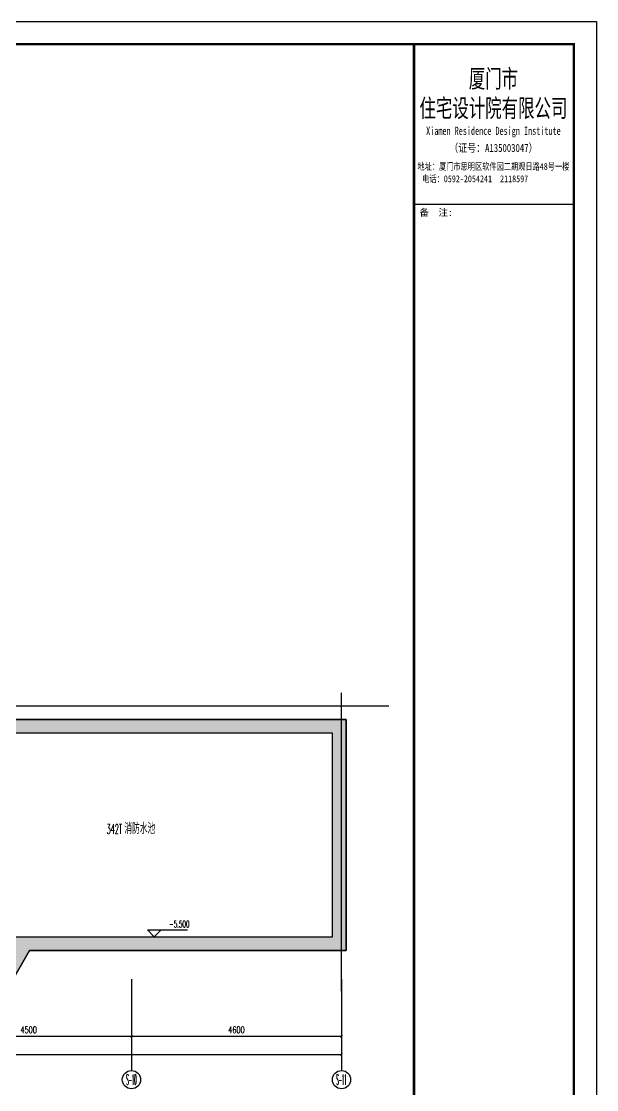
# Model space of a CAD drawing. Extents: x 0 to 2037025, y -2738621 to 0.
# Drawn here: x 1056890 to 1069489, y -1441393 to -1418026 of the extents above; entities that cross this region are included whole.
import ezdxf
from ezdxf.enums import TextEntityAlignment as Align

# ---------------------------------------------------------------- set-up
doc = ezdxf.new("R2010")
doc.units = 0
doc.header["$LTSCALE"] = 10
doc.header["$MEASUREMENT"] = 0
doc.linetypes.add('DOTE', pattern=[2.42, 2, -0.2, 0.02, -0.2])
for name, color, linetype in [('AXIS', 3, 'Continuous'), ('AXIS_TEXT', 7, 'Continuous'), ('DIM_ELEV', 3, 'Continuous'), ('DOTE', 1, 'DOTE'), ('PUB_HATCH', 252, 'Continuous'), ('PUB_TEXT', 7, 'Continuous'), ('WALL', 4, 'Continuous'), ('图框', 142, 'Continuous'), ('批量导出图层', 1, 'Continuous')]:
    doc.layers.add(name, color=color, linetype=linetype)
doc.styles.add('_TCH_AXIS', font='COMPLEX', dxfattribs={"bigfont": 'GBCBIG'})
doc.styles.add('_TCH_DIM', font='SIMPLEX.shx', dxfattribs={"width": 0.7, "bigfont": 'GBCBIG.shx'})
doc.styles.add('_TCH_DIM_T3', font='simplex_.ttf', dxfattribs={"width": 0.705882, "bigfont": 'GBCBIG'})
doc.styles.add('COMPLEX', font='COMPLEX')
doc.styles.add('HZTXT', font='txt.shx', dxfattribs={"width": 0.7, "bigfont": 'hztxt.shx'})
doc.styles.add('图框字型一', font='')
doc.styles.get('图框字型一').set_extended_font_data('SimSun')
doc.dimstyles.new('_TCH_ARCH&&50', dxfattribs={"dimtxt": 148.75, "dimasz": 50, "dimexe": 125, "dimexo": 150, "dimgap": 63.125, "dimtad": 1, "dimdec": 0, "dimzin": 0, "dimdsep": 46, "dimtxsty": '_TCH_DIM_T3', "dimblk": 'ARCHTICK', "dimcen": 0.09, "dimclrt": 7, "dimazin": 2, "dimtfac": 1, "dimtdec": 0, "dimtix": 1, "dimtmove": 2, "dimatfit": 3, "dimfxl": 0, "dimtolj": 1, "dimtzin": 0, "dimarcsym": 0})

# ---------------------------------------------------------------- blocks, each defined once
blk = doc.blocks.new('图框A0')
at = {"layer": '图框'}
blk.add_line((110900, 76100), (117900, 76100), dxfattribs=at)
blk.add_lwpolyline([(0, 0), (0, 84100), (118900, 84100), (118900, 0)], close=True, dxfattribs=at)
at = {"layer": '图框', "const_width": 100}
blk.add_lwpolyline([(2500, 1000), (117900, 1000), (117900, 83100), (2500, 83100)], close=True, dxfattribs=at)
at = {"layer": '图框', "const_width": 120}
blk.add_lwpolyline([(110900, 83100), (110900, 1000)], dxfattribs=at)
at = {"layer": '图框'}
for s, height, style, width, p in [('厦门市', 900, 'HZTXT', 0.8, (114378, 81113)), ('住宅设计院有限公司', 900, 'HZTXT', 0.8, (114378, 79823)), ('Xiamen Residence Design Institute', 350, '图框字型一', 0.75, (114378, 79136)), ('（证号：A135003047）', 350, '图框字型一', 0.8, (114378, 78388)), ('地址：厦门市思明区软件园二期观日路48号一楼', 300, '图框字型一', 0.75, (114378, 77604)), ('电话：0592-2054241  2118597', 300, '图框字型一', 0.75, (113581, 77064))]:
    blk.add_text(s, height=height, dxfattribs=dict(at, style=style, width=width)).set_placement(p, align=Align.CENTER)
at = {"layer": '图框', "style": '图框字型一'}
blk.add_text('备  注:', height=300, dxfattribs=at).set_placement((111142, 75590))
blk = doc.blocks.new('_ArchTick')
at = {"color": 0, "linetype": 'ByBlock', "const_width": 0.4}
blk.add_lwpolyline([(-0.5, -0.5), (0.5, 0.5)], dxfattribs=at)
blk = doc.blocks.new('*D363')
at = {"layer": 'AXIS', "color": 0, "lineweight": -2, "transparency": 16777216}
for p, q in [((1054801, -1439125), (1054801, -1440350)), ((1059301, -1439125), (1059301, -1440350)), ((1054801, -1440225), (1059301, -1440225))]:
    blk.add_line(p, q, dxfattribs=at)
at = {"layer": 'Defpoints', "color": 0, "transparency": 16777216}
for p in [(1054801, -1438975), (1059301, -1438975), (1059301, -1440225)]:
    blk.add_point(p, dxfattribs=at)
at = {"layer": 'AXIS', "color": 0, "lineweight": -2, "transparency": 16777216, "xscale": 50, "yscale": 50, "zscale": 50, "rotation": 180}
blk.add_blockref('_ArchTick', (1054801, -1440225), dxfattribs=at)
at = {"layer": 'AXIS', "color": 0, "lineweight": -2, "transparency": 16777216, "xscale": 50, "yscale": 50, "zscale": 50}
blk.add_blockref('_ArchTick', (1059301, -1440225), dxfattribs=at)
at = {"layer": 'AXIS', "color": 7, "transparency": 16777216, "insert": (1057051, -1440085), "char_height": 148.8, "attachment_point": 5, "style": '_TCH_DIM_T3'}
blk.add_mtext('\\A1;4500', dxfattribs=at)
blk = doc.blocks.new('*D364')
at = {"layer": 'AXIS', "color": 0, "lineweight": -2, "transparency": 16777216}
for p, q in [((1059301, -1439125), (1059301, -1440350)), ((1063901, -1439125), (1063901, -1440350)), ((1059301, -1440225), (1063901, -1440225))]:
    blk.add_line(p, q, dxfattribs=at)
at = {"layer": 'Defpoints', "color": 0, "transparency": 16777216}
for p in [(1059301, -1438975), (1063901, -1438975), (1063901, -1440225)]:
    blk.add_point(p, dxfattribs=at)
at = {"layer": 'AXIS', "color": 0, "lineweight": -2, "transparency": 16777216, "xscale": 50, "yscale": 50, "zscale": 50, "rotation": 180}
blk.add_blockref('_ArchTick', (1059301, -1440225), dxfattribs=at)
at = {"layer": 'AXIS', "color": 0, "lineweight": -2, "transparency": 16777216, "xscale": 50, "yscale": 50, "zscale": 50}
blk.add_blockref('_ArchTick', (1063901, -1440225), dxfattribs=at)
at = {"layer": 'AXIS', "color": 7, "transparency": 16777216, "insert": (1061601, -1440085), "char_height": 148.8, "attachment_point": 5, "style": '_TCH_DIM_T3'}
blk.add_mtext('\\A1;4600', dxfattribs=at)
blk = doc.blocks.new('*D365')
at = {"layer": 'AXIS', "color": 0, "lineweight": -2, "transparency": 16777216}
for p, q in [((1043701, -1439125), (1043701, -1440750)), ((1063901, -1439125), (1063901, -1440750)), ((1043701, -1440625), (1063901, -1440625))]:
    blk.add_line(p, q, dxfattribs=at)
at = {"layer": 'Defpoints', "color": 0, "transparency": 16777216}
for p in [(1043701, -1438975), (1063901, -1438975), (1063901, -1440625)]:
    blk.add_point(p, dxfattribs=at)
at = {"layer": 'AXIS', "color": 0, "lineweight": -2, "transparency": 16777216, "xscale": 50, "yscale": 50, "zscale": 50, "rotation": 180}
blk.add_blockref('_ArchTick', (1043701, -1440625), dxfattribs=at)
at = {"layer": 'AXIS', "color": 0, "lineweight": -2, "transparency": 16777216, "xscale": 50, "yscale": 50, "zscale": 50}
blk.add_blockref('_ArchTick', (1063901, -1440625), dxfattribs=at)
at = {"layer": 'AXIS', "color": 7, "transparency": 16777216, "insert": (1053801, -1440487), "char_height": 148.8, "attachment_point": 5, "style": '_TCH_DIM_T3'}
blk.add_mtext('\\A1;20200', dxfattribs=at)
blk = doc.blocks.new('_AXISO')
blk.add_circle((0, 0), 0.5)
at = {"layer": 'AXIS_TEXT', "style": 'COMPLEX', "width": 1.041667}
blk.add_attdef('A', text='', height=0.56, dxfattribs=at).set_placement((-0.25, -0.28), (0.25, -0.28), align=Align.FIT)

msp = doc.modelspace()

# ---------------------------------------------------------------- hatches: boundary and pattern name
at = {"layer": 'PUB_HATCH'}
h = msp.add_hatch(dxfattribs=at)
h.set_pattern_fill('钢筋混凝土', color=256, scale=50)
h.set_pattern_definition([(45, (5789.77, 0), (-88.388348, 88.388348), []), (50, (5789.77, 0), (358.63009, -31.376067), [37.5, -412.5]), (355, (5789.77, 0), (-69.37567, 376.09607), [30, -330]), (100.4514, (5819.65, -2.6), (289.25469, 344.71977), [31.870095, -350.571056]), (46.1842, (5789.77, 100), (533.62052, -82.75951), [56.25, -618.75]), (96.6356, (5834.24, 93.1), (467.33135, 487.05894), [47.80514, -525.8565]), (351.1842, (5789.77, 100), (467.33097, 487.0593), [45, -495]), (21, (5839.77, 75), (298.453526, -201.309445), [37.5, -412.5]), (326, (5839.77, 75), (121.657666, 362.57502), [30, -330]), (71.4514, (5864.64, 58.22), (420.111314, 161.26525), [31.870095, -350.571056]), (37.5, (5789.77, 0), (6.079928, 166.446927), [0, -326, 0, -335, 0, -331.25]), (7.5, (5789.77, 0), (131.534769, 197.205856), [0, -191, 0, -318.5, 0, -126.25]), (327.5, (5678.27, 0), (266.911218, -11.277436), [0, -125, 0, -390, 0, -517.5]), (317.5, (5628.27, 0), (291.593085, 50.05249), [0, -162.5, 0, -259, 0, -367.5])])
h.paths.add_polyline_path([(1054601.4, -1438948.6), (1054551.4, -1438948.6), (1054551.4, -1438998.6), (1054601.4, -1438998.6)], flags=0)
h.paths.add_polyline_path([(1057067.5, -1438348.6), (1064001.4, -1438348.6), (1064001.4, -1433298.6), (1043601.4, -1433298.6), (1043601.4, -1438348.6), (1047924.1, -1438348.6), (1048501.4, -1439348.6), (1053651.4, -1439348.6), (1053951.4, -1439848.6), (1056201.4, -1439848.6)])
h.paths.add_polyline_path([(1048951.4, -1433898.6), (1048951.4, -1433598.6), (1054601.4, -1433598.6), (1054601.4, -1433798.6), (1054901.4, -1433798.6), (1054901.4, -1433598.6), (1063701.4, -1433598.6), (1063701.4, -1438048.6), (1055901.4, -1438048.6), (1055901.4, -1439548.6), (1054901.4, -1439548.6), (1054901.4, -1434398.6), (1054601.4, -1434398.6), (1054601.4, -1439348.6), (1054151.4, -1439348.6), (1054151.4, -1439048.6), (1048901.4, -1439048.6), (1048901.4, -1438048.6), (1043901.4, -1438048.6), (1043901.4, -1433598.6), (1048651.4, -1433598.6), (1048651.4, -1433898.6)], flags=16)

# ---------------------------------------------------------------- linework, layer by layer
at = {"const_width": 30}
msp.add_lwpolyline([(1064938, -1432998.6), (1043083.2, -1432998.6)], dxfattribs=at)
at = {"layer": 'AXIS'}
for p, q in [((1059301.4, -1438974.7), (1059301.4, -1440974.7)), ((1063901.4, -1438974.7), (1063901.4, -1440974.7))]:
    msp.add_line(p, q, dxfattribs=at)
at = {"layer": 'DIM_ELEV'}
for p, q in [((1059801.4, -1438048.6), (1059651.4, -1437898.6)), ((1059651.4, -1437898.6), (1060525.9, -1437898.6)), ((1059801.4, -1438048.6), (1059951.4, -1437898.6)), ((1059451.4, -1438048.6), (1059951.4, -1438048.6))]:
    msp.add_line(p, q, dxfattribs=at)
at = {"layer": 'DOTE'}
msp.add_line((1063901.4, -1439240.9), (1063901.4, -1432704.7), dxfattribs=at)
at = {"layer": 'WALL'}
msp.add_lwpolyline([(1043601.4, -1438348.6), (1043601.4, -1433298.6), (1064001.4, -1433298.6), (1064001.4, -1438348.6), (1057067.5, -1438348.6), (1056201.4, -1439848.6), (1053951.4, -1439848.6)], dxfattribs=at)
for points in [[(1057067.5, -1438348.6), (1064001.4, -1438348.6), (1064001.4, -1433298.6), (1043601.4, -1433298.6), (1043601.4, -1438348.6), (1047924.1, -1438348.6), (1048501.4, -1439348.6), (1053651.4, -1439348.6), (1053951.4, -1439848.6), (1056201.4, -1439848.6)], [(1054151.4, -1439048.6), (1054151.4, -1439348.6), (1054601.4, -1439348.6), (1054601.4, -1434398.6), (1054901.4, -1434398.6), (1054901.4, -1439548.6), (1055901.4, -1439548.6), (1055901.4, -1438048.6), (1063701.4, -1438048.6), (1063701.4, -1433598.6), (1054901.4, -1433598.6), (1054901.4, -1433798.6), (1054601.4, -1433798.6), (1054601.4, -1433598.6), (1048951.4, -1433598.6), (1048951.4, -1433898.6), (1048651.4, -1433898.6), (1048651.4, -1433598.6), (1043901.4, -1433598.6), (1043901.4, -1438048.6), (1048901.4, -1438048.6), (1048901.4, -1439048.6)]]:
    msp.add_lwpolyline(points, close=True, dxfattribs=at)
at = {"layer": '批量导出图层'}
msp.add_lwpolyline([(1010038.5, -1418026.1), (1069488.5, -1418026.1), (1069488.5, -1460076.1), (1010038.5, -1460076.1)], close=True, dxfattribs=at)

# ---------------------------------------------------------------- block references
at = {"xscale": 0.5, "yscale": 0.5, "zscale": 0.5}
msp.add_blockref('图框A0', (1010038.5, -1460076.1), dxfattribs=at)
at = {"layer": 'AXIS'}
ref = msp.add_blockref('_AXISO', (1059301.4, -1441174.7), dxfattribs=dict(at, xscale=400, yscale=400, zscale=400))
ref.add_attrib('A', 'S-10', dxfattribs={"layer": 'AXIS_TEXT', "height": 226.27, "style": '_TCH_AXIS', "width": 0.28}).set_placement((1059188.3, -1441287.8), (1059414.6, -1441287.8), align=Align.FIT)
ref = msp.add_blockref('_AXISO', (1063901.4, -1441174.7), dxfattribs=dict(at, xscale=400, yscale=400, zscale=400))
ref.add_attrib('A', 'S-11', dxfattribs={"layer": 'AXIS_TEXT', "height": 226.27, "style": '_TCH_AXIS', "width": 0.3}).set_placement((1063788.3, -1441287.8), (1064014.6, -1441287.8), align=Align.FIT)

# ---------------------------------------------------------------- texts
at = {"layer": 'PUB_TEXT', "style": '_TCH_DIM'}
for s, height, width, p in [('342T', 212.5, 0.494118, (1058756.1, -1435799.1)), ('消防水池', 241.13, 0.7, (1059146.1, -1435799.1)), ('-5.500', 148.75, 0.494118, (1060125.9, -1437846.1))]:
    msp.add_text(s, height=height, dxfattribs=dict(at, width=width)).set_placement(p)

# ---------------------------------------------------------------- dimensions: what is measured, and where the dimension line sits
at = {"layer": 'AXIS'}
for p1, p2, distance, picture, middle in [((1043701.4, -1438974.7), (1063901.4, -1438974.7), -1650, '*D365', (1053801.4, -1440486.5)), ((1054801.4, -1438974.7), (1059301.4, -1438974.7), -1250, '*D363', (1057051.4, -1440084.8)), ((1059301.4, -1438974.7), (1063901.4, -1438974.7), -1250, '*D364', (1061601.4, -1440084.8))]:
    dim = msp.add_aligned_dim(p1=p1, p2=p2, distance=distance, dimstyle='_TCH_ARCH&&50', dxfattribs=at)
    dim.commit()
    dim.dimension.update_dxf_attribs({"geometry": picture, "text_midpoint": middle})

doc.saveas('drawing.dxf')
